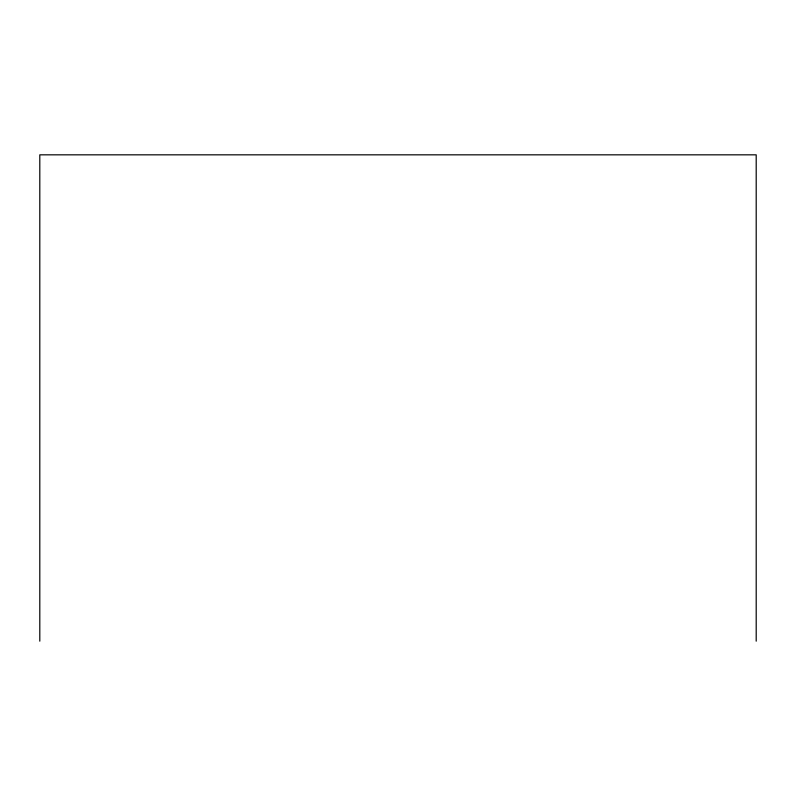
<?xml version="1.0" encoding="UTF-8"?>
<svg xmlns="http://www.w3.org/2000/svg" width="796" height="796" viewBox="0 0 796 796"><rect width="100%" height="100%" fill="white"/><g stroke="black" fill="none" stroke-linecap="round" stroke-linejoin="round"><path stroke-width="1.19" d="M756.2 641.168L756.2 154.832L39.8 154.832L39.8 641.168"/></g></svg>
